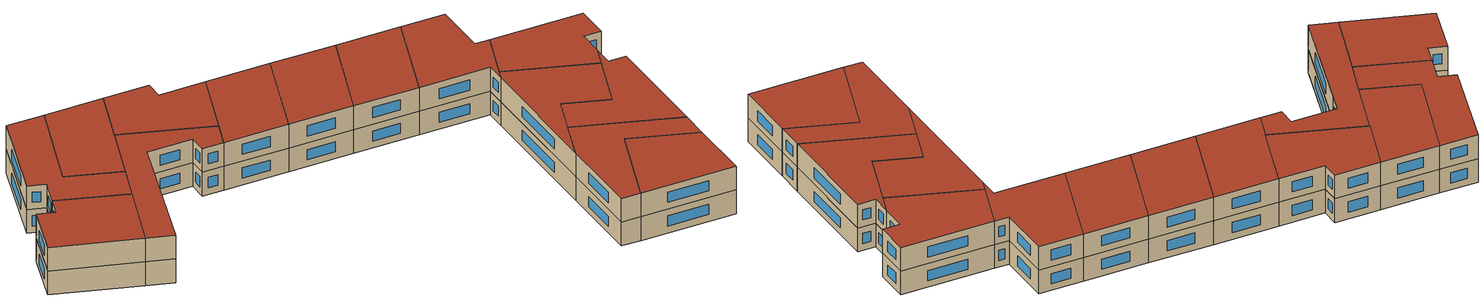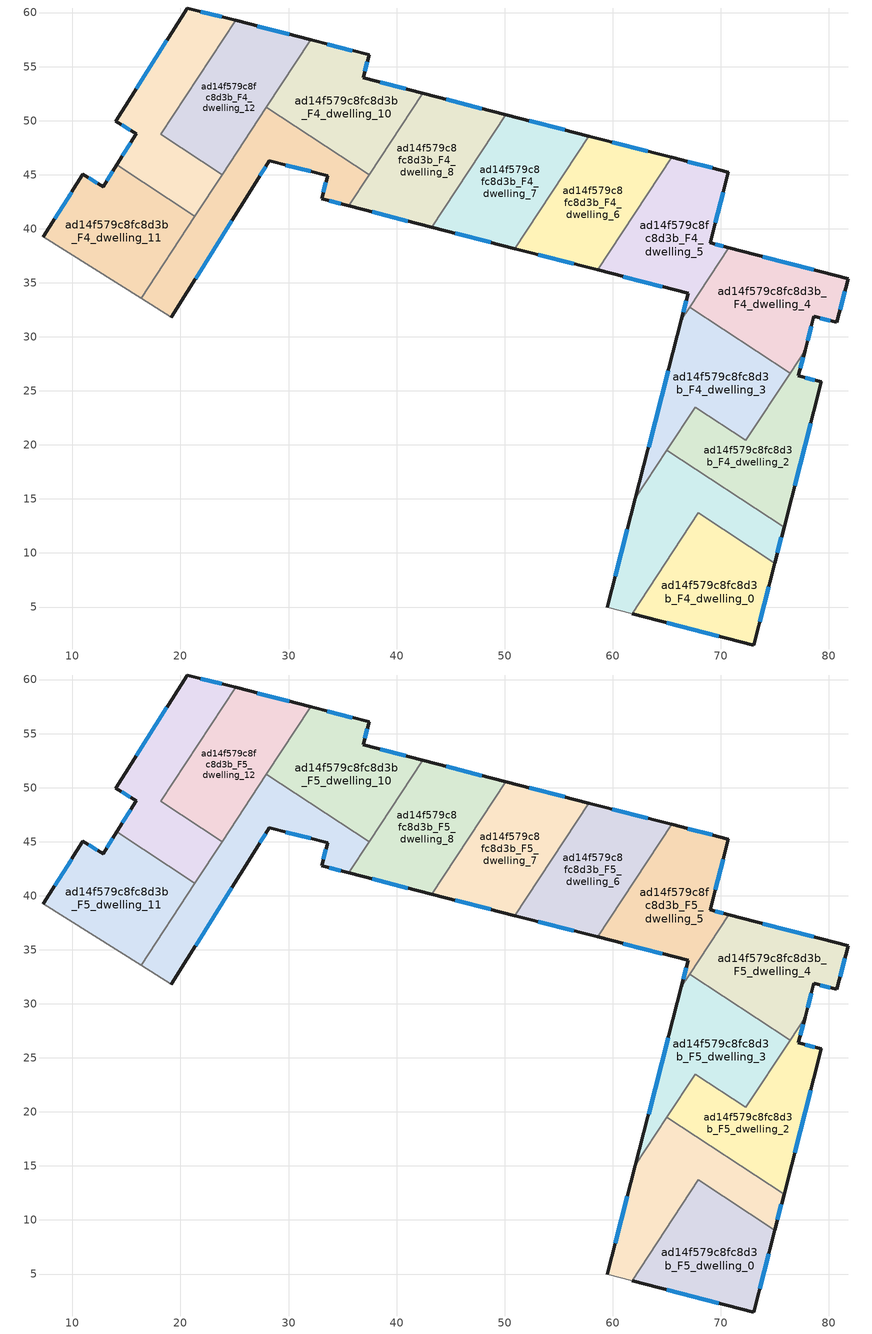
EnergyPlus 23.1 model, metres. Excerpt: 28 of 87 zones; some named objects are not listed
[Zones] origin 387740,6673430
ad14f579c8fc8d3b_F4_dwelling_0
 floor to ad14f579c8fc8d3b_F3_dwelling_0 (EU_floor_Construction): 74.98,9.06 73.03,1.49 61.78,4.39 67.91,13.71 z12
 wall outside (EU_wall_Construction): 61.78,4.39 73.03,1.49 74.98,9.06 z12:15
 wall to ad14f579c8fc8d3b_F4_dwelling_1 (EU_wall_Construction): 74.98,9.06 67.91,13.71 61.78,4.39 z12:15
 window (EU_Window_Construction): 73.59,3.65 74.42,6.89 / 65,3.56 69.82,2.32 z12.86:14.14
ad14f579c8fc8d3b_F4_dwelling_1
 floor to ad14f579c8fc8d3b_F3_dwelling_1 (EU_floor_Construction): 75.84,12.4 74.98,9.06 67.91,13.71 61.78,4.39 59.5,4.98 62.1,15.08 65.02,19.51 z12
 wall outside (EU_wall_Construction): 62.1,15.08 59.5,4.98 / 74.98,9.06 75.84,12.4 z12:15
 wall adiabatic (EU_wall_Construction): 59.5,4.98 61.78,4.39 z12:15
 wall to ad14f579c8fc8d3b_F4_dwelling_2 (EU_wall_Construction): 75.84,12.4 65.02,19.51 z12:15
 wall to ad14f579c8fc8d3b_F4_dwelling_3 (EU_wall_Construction): 65.02,19.51 62.1,15.08 z12:15
 window (EU_Window_Construction): 61.36,12.19 60.24,7.86 / 75.23,10.01 75.6,11.44 z12.86:14.14
ad14f579c8fc8d3b_F4_dwelling_10
 floor to ad14f579c8fc8d3b_F3_dwelling_10 (EU_floor_Construction): 42.41,52.54 37.46,45.01 27.96,51.25 32.05,57.47 37.46,56.08 36.92,53.95 z12
 wall outside (EU_wall_Construction): 42.41,52.54 36.92,53.95 37.46,56.08 32.05,57.47 z12:15
 wall to ad14f579c8fc8d3b_F4_dwelling_9 (EU_wall_Construction): 27.96,51.25 37.46,45.01 z12:15
 wall to ad14f579c8fc8d3b_F4_dwelling_12 (EU_wall_Construction): 32.05,57.47 27.96,51.25 z12:15
 wall to ad14f579c8fc8d3b_F4_dwelling_8 (EU_wall_Construction): 37.46,45.01 42.41,52.54 z12:15
 window (EU_Window_Construction): 35.92,56.48 33.6,57.08 / 37.07,54.56 37.31,55.47 / 40.84,52.94 38.49,53.55 z12.86:14.14
ad14f579c8fc8d3b_F4_dwelling_11
 floor to ad14f579c8fc8d3b_F3_dwelling_11 (EU_floor_Construction): 21.34,41.16 16.36,33.58 7.32,39.25 10.96,45.05 12.84,43.88 14.11,45.91 z12
 wall outside (EU_wall_Construction): 14.11,45.91 12.84,43.88 10.96,45.05 7.32,39.25 z12:15
 wall to ad14f579c8fc8d3b_F4_dwelling_13 (EU_wall_Construction): 21.34,41.16 14.11,45.91 z12:15
 wall adiabatic (EU_wall_Construction): 7.32,39.25 16.36,33.58 z12:15
 wall to ad14f579c8fc8d3b_F4_dwelling_9 (EU_wall_Construction): 16.36,33.58 21.34,41.16 z12:15
 window (EU_Window_Construction): 9.92,43.39 8.36,40.91 / 12.3,44.21 11.5,44.71 / 13.75,45.33 13.2,44.46 z12.86:14.14
ad14f579c8fc8d3b_F4_dwelling_12
 floor to ad14f579c8fc8d3b_F3_dwelling_12 (EU_floor_Construction): 32.05,57.47 23.87,45.01 18.19,48.75 25.1,59.27 z12
 wall outside (EU_wall_Construction): 32.05,57.47 25.1,59.27 z12:15
 wall to ad14f579c8fc8d3b_F4_dwelling_13 (EU_wall_Construction): 25.1,59.27 18.19,48.75 23.87,45.01 z12:15
 wall to ad14f579c8fc8d3b_F4_dwelling_9 (EU_wall_Construction): 23.87,45.01 27.96,51.25 z12:15
 window (EU_Window_Construction): 30.07,57.99 27.09,58.76 z12.86:14.14
ad14f579c8fc8d3b_F4_dwelling_13
 floor to ad14f579c8fc8d3b_F3_dwelling_13 (EU_floor_Construction): 25.1,59.27 18.19,48.75 23.87,45.01 21.34,41.16 14.11,45.91 15.9,48.78 14.04,49.95 20.61,60.42 z12
 wall outside (EU_wall_Construction): 25.1,59.27 20.61,60.42 14.04,49.95 15.9,48.78 14.11,45.91 z12:15
 wall to ad14f579c8fc8d3b_F4_dwelling_9 (EU_wall_Construction): 21.34,41.16 23.87,45.01 z12:15
 window (EU_Window_Construction): 23.82,59.6 21.89,60.09 / 15.39,47.96 14.62,46.73 / 14.57,49.62 15.37,49.11 / 18.73,57.43 15.92,52.94 z12.86:14.14
ad14f579c8fc8d3b_F4_dwelling_2
 floor to ad14f579c8fc8d3b_F3_dwelling_2 (EU_floor_Construction): 77.8,28.77 77.18,26.39 79.31,25.84 75.84,12.4 65.02,19.51 67.63,23.5 72.32,20.42 z12
 wall outside (EU_wall_Construction): 75.84,12.4 79.31,25.84 77.18,26.39 77.8,28.77 z12:15
 wall to ad14f579c8fc8d3b_F4_dwelling_3 (EU_wall_Construction): 76.41,26.65 72.32,20.42 67.63,23.5 65.02,19.51 z12:15
 wall to ad14f579c8fc8d3b_F4_dwelling_4 (EU_wall_Construction): 77.8,28.77 76.41,26.65 z12:15
 window (EU_Window_Construction): 77.36,27.07 77.62,28.09 / 78.7,26 77.79,26.23 / 76.83,16.24 78.32,22 z12.86:14.14
ad14f579c8fc8d3b_F4_dwelling_3
 floor to ad14f579c8fc8d3b_F3_dwelling_3 (EU_floor_Construction): 76.41,26.65 72.32,20.42 67.63,23.5 62.1,15.08 66.36,31.59 67.12,32.75 z12
 wall outside (EU_wall_Construction): 66.36,31.59 62.1,15.08 z12:15
 wall to ad14f579c8fc8d3b_F4_dwelling_4 (EU_wall_Construction): 76.41,26.65 67.12,32.75 z12:15
 wall to ad14f579c8fc8d3b_F4_dwelling_5 (EU_wall_Construction): 67.12,32.75 66.36,31.59 z12:15
 window (EU_Window_Construction): 65.14,26.87 63.32,19.8 z12.86:14.14
ad14f579c8fc8d3b_F4_dwelling_4
 floor to ad14f579c8fc8d3b_F3_dwelling_4 (EU_floor_Construction): 81.77,35.39 80.73,31.35 78.61,31.88 77.8,28.77 76.41,26.65 67.12,32.75 70.73,38.24 z12
 wall outside (EU_wall_Construction): 77.8,28.77 78.61,31.88 80.73,31.35 81.77,35.39 70.73,38.24 z12:15
 wall to ad14f579c8fc8d3b_F4_dwelling_5 (EU_wall_Construction): 70.73,38.24 67.12,32.75 z12:15
 window (EU_Window_Construction): 79.22,31.73 80.12,31.5 / 78.03,29.66 78.38,30.99 / 78.62,36.21 73.88,37.43 / 81.03,32.5 81.47,34.24 z12.86:14.14
ad14f579c8fc8d3b_F4_dwelling_5
 floor to ad14f579c8fc8d3b_F3_dwelling_5 (EU_floor_Construction): 70.69,45.25 69,38.69 70.73,38.24 66.36,31.59 66.99,34.03 58.6,36.19 65.44,46.6 z12
 wall outside (EU_wall_Construction): 58.6,36.19 66.99,34.03 66.36,31.59 / 70.73,38.24 69,38.69 70.69,45.25 65.44,46.6 z12:15
 wall to ad14f579c8fc8d3b_F4_dwelling_6 (EU_wall_Construction): 65.44,46.6 58.6,36.19 z12:15
 window (EU_Window_Construction): 66.81,33.33 66.54,32.29 / 60.99,35.57 64.59,34.64 / 69.19,45.63 66.94,46.21 / 69.49,40.56 70.21,43.37 / 70.24,38.37 69.5,38.56 z12.86:14.14
ad14f579c8fc8d3b_F4_dwelling_6
 floor to ad14f579c8fc8d3b_F3_dwelling_6 (EU_floor_Construction): 65.44,46.6 58.6,36.19 50.92,38.17 57.76,48.58 z12
 wall outside (EU_wall_Construction): 65.44,46.6 57.76,48.58 / 50.92,38.17 58.6,36.19 z12:15
 wall to ad14f579c8fc8d3b_F4_dwelling_7 (EU_wall_Construction): 57.76,48.58 50.92,38.17 z12:15
 window (EU_Window_Construction): 63.24,47.17 59.95,48.01 / 53.11,37.6 56.4,36.75 z12.86:14.14
ad14f579c8fc8d3b_F4_dwelling_7
 floor to ad14f579c8fc8d3b_F3_dwelling_7 (EU_floor_Construction): 57.76,48.58 50.92,38.17 43.25,40.14 50.09,50.56 z12
 wall outside (EU_wall_Construction): 57.76,48.58 50.09,50.56 / 43.25,40.14 50.92,38.17 z12:15
 wall to ad14f579c8fc8d3b_F4_dwelling_8 (EU_wall_Construction): 50.09,50.56 43.25,40.14 z12:15
 window (EU_Window_Construction): 55.57,49.14 52.28,49.99 / 45.44,39.58 48.73,38.73 z12.86:14.14
ad14f579c8fc8d3b_F4_dwelling_8
 floor to ad14f579c8fc8d3b_F3_dwelling_8 (EU_floor_Construction): 50.09,50.56 43.25,40.14 35.57,42.12 42.41,52.54 z12
 wall outside (EU_wall_Construction): 50.09,50.56 42.41,52.54 / 35.57,42.12 43.25,40.14 z12:15
 wall to ad14f579c8fc8d3b_F4_dwelling_9 (EU_wall_Construction): 37.46,45.01 35.57,42.12 z12:15
 window (EU_Window_Construction): 47.89,51.12 44.6,51.97 / 37.76,41.56 41.05,40.71 z12.86:14.14
ad14f579c8fc8d3b_F4_dwelling_9
 floor to ad14f579c8fc8d3b_F3_dwelling_9 (EU_floor_Construction): 37.46,45.01 35.57,42.12 33.07,42.77 33.61,44.9 28.22,46.29 27.01,44.33 19.16,31.82 16.36,33.58 27.96,51.25 z12
 wall outside (EU_wall_Construction): 19.16,31.82 27.01,44.33 28.22,46.29 33.61,44.9 33.07,42.77 35.57,42.12 z12:15
 wall adiabatic (EU_wall_Construction): 16.36,33.58 19.16,31.82 z12:15
 window (EU_Window_Construction): 33.46,44.29 33.23,43.38 / 29.76,45.89 32.07,45.3 / 27.36,44.89 27.88,45.73 / 21.41,35.4 24.77,40.76 / 33.79,42.58 34.86,42.31 z12.86:14.14
ad14f579c8fc8d3b_F5_dwelling_0
 floor to ad14f579c8fc8d3b_F4_dwelling_0 (EU_floor_Construction): 74.98,9.06 73.03,1.49 61.78,4.39 67.91,13.71 z15
 wall outside (EU_wall_Construction): 61.78,4.39 73.03,1.49 74.98,9.06 z15:18
 wall to ad14f579c8fc8d3b_F5_dwelling_1 (EU_wall_Construction): 74.98,9.06 67.91,13.71 61.78,4.39 z15:18
 window (EU_Window_Construction): 73.59,3.65 74.42,6.89 / 65,3.56 69.82,2.32 z15.86:17.14
 roof outside (EU_roof_Construction): 73.03,1.49 74.98,9.06 67.91,13.71 61.78,4.39 z18
ad14f579c8fc8d3b_F5_dwelling_1
 floor to ad14f579c8fc8d3b_F4_dwelling_1 (EU_floor_Construction): 75.84,12.4 74.98,9.06 67.91,13.71 61.78,4.39 59.5,4.98 62.1,15.08 65.02,19.51 z15
 wall outside (EU_wall_Construction): 62.1,15.08 59.5,4.98 / 74.98,9.06 75.84,12.4 z15:18
 wall adiabatic (EU_wall_Construction): 59.5,4.98 61.78,4.39 z15:18
 wall to ad14f579c8fc8d3b_F5_dwelling_2 (EU_wall_Construction): 75.84,12.4 65.02,19.51 z15:18
 wall to ad14f579c8fc8d3b_F5_dwelling_3 (EU_wall_Construction): 65.02,19.51 62.1,15.08 z15:18
 window (EU_Window_Construction): 61.36,12.19 60.24,7.86 / 75.23,10.01 75.6,11.44 z15.86:17.14
 roof outside (EU_roof_Construction): 74.98,9.06 75.84,12.4 65.02,19.51 62.1,15.08 59.5,4.98 61.78,4.39 67.91,13.71 z18
ad14f579c8fc8d3b_F5_dwelling_10
 floor to ad14f579c8fc8d3b_F4_dwelling_10 (EU_floor_Construction): 42.41,52.54 37.46,45.01 27.96,51.25 32.05,57.47 37.46,56.08 36.92,53.95 z15
 wall outside (EU_wall_Construction): 42.41,52.54 36.92,53.95 37.46,56.08 32.05,57.47 z15:18
 wall to ad14f579c8fc8d3b_F5_dwelling_9 (EU_wall_Construction): 27.96,51.25 37.46,45.01 z15:18
 wall to ad14f579c8fc8d3b_F5_dwelling_12 (EU_wall_Construction): 32.05,57.47 27.96,51.25 z15:18
 wall to ad14f579c8fc8d3b_F5_dwelling_8 (EU_wall_Construction): 37.46,45.01 42.41,52.54 z15:18
 window (EU_Window_Construction): 35.92,56.48 33.6,57.08 / 37.07,54.56 37.31,55.47 / 40.84,52.94 38.49,53.55 z15.86:17.14
 roof outside (EU_roof_Construction): 37.46,45.01 42.41,52.54 36.92,53.95 37.46,56.08 32.05,57.47 27.96,51.25 z18
ad14f579c8fc8d3b_F5_dwelling_11
 floor to ad14f579c8fc8d3b_F4_dwelling_11 (EU_floor_Construction): 21.34,41.16 16.36,33.58 7.32,39.25 10.96,45.05 12.84,43.88 14.11,45.91 z15
 wall outside (EU_wall_Construction): 14.11,45.91 12.84,43.88 10.96,45.05 7.32,39.25 z15:18
 wall to ad14f579c8fc8d3b_F5_dwelling_13 (EU_wall_Construction): 21.34,41.16 14.11,45.91 z15:18
 wall adiabatic (EU_wall_Construction): 7.32,39.25 16.36,33.58 z15:18
 wall to ad14f579c8fc8d3b_F5_dwelling_9 (EU_wall_Construction): 16.36,33.58 21.34,41.16 z15:18
 window (EU_Window_Construction): 9.92,43.39 8.36,40.91 / 12.3,44.21 11.5,44.71 / 13.75,45.33 13.2,44.46 z15.86:17.14
 roof outside (EU_roof_Construction): 16.36,33.58 21.34,41.16 14.11,45.91 12.84,43.88 10.96,45.05 7.32,39.25 z18
ad14f579c8fc8d3b_F5_dwelling_12
 floor to ad14f579c8fc8d3b_F4_dwelling_12 (EU_floor_Construction): 32.05,57.47 23.87,45.01 18.19,48.75 25.1,59.27 z15
 wall outside (EU_wall_Construction): 32.05,57.47 25.1,59.27 z15:18
 wall to ad14f579c8fc8d3b_F5_dwelling_13 (EU_wall_Construction): 25.1,59.27 18.19,48.75 23.87,45.01 z15:18
 wall to ad14f579c8fc8d3b_F5_dwelling_9 (EU_wall_Construction): 23.87,45.01 27.96,51.25 z15:18
 window (EU_Window_Construction): 30.07,57.99 27.09,58.76 z15.86:17.14
 roof outside (EU_roof_Construction): 23.87,45.01 32.05,57.47 25.1,59.27 18.19,48.75 z18
ad14f579c8fc8d3b_F5_dwelling_13
 floor to ad14f579c8fc8d3b_F4_dwelling_13 (EU_floor_Construction): 25.1,59.27 18.19,48.75 23.87,45.01 21.34,41.16 14.11,45.91 15.9,48.78 14.04,49.95 20.61,60.42 z15
 wall outside (EU_wall_Construction): 25.1,59.27 20.61,60.42 14.04,49.95 15.9,48.78 14.11,45.91 z15:18
 wall to ad14f579c8fc8d3b_F5_dwelling_9 (EU_wall_Construction): 21.34,41.16 23.87,45.01 z15:18
 window (EU_Window_Construction): 23.82,59.6 21.89,60.09 / 15.39,47.96 14.62,46.73 / 14.57,49.62 15.37,49.11 / 18.73,57.43 15.92,52.94 z15.86:17.14
 roof outside (EU_roof_Construction): 21.34,41.16 23.87,45.01 18.19,48.75 25.1,59.27 20.61,60.42 14.04,49.95 15.9,48.78 14.11,45.91 z18
ad14f579c8fc8d3b_F5_dwelling_2
 floor to ad14f579c8fc8d3b_F4_dwelling_2 (EU_floor_Construction): 77.8,28.77 77.18,26.39 79.31,25.84 75.84,12.4 65.02,19.51 67.63,23.5 72.32,20.42 z15
 wall outside (EU_wall_Construction): 75.84,12.4 79.31,25.84 77.18,26.39 77.8,28.77 z15:18
 wall to ad14f579c8fc8d3b_F5_dwelling_3 (EU_wall_Construction): 76.41,26.65 72.32,20.42 67.63,23.5 65.02,19.51 z15:18
 wall to ad14f579c8fc8d3b_F5_dwelling_4 (EU_wall_Construction): 77.8,28.77 76.41,26.65 z15:18
 window (EU_Window_Construction): 77.36,27.07 77.62,28.09 / 78.7,26 77.79,26.23 / 76.83,16.24 78.32,22 z15.86:17.14
 roof outside (EU_roof_Construction): 75.84,12.4 79.31,25.84 77.18,26.39 77.8,28.77 72.32,20.42 67.63,23.5 65.02,19.51 z18
ad14f579c8fc8d3b_F5_dwelling_3
 floor to ad14f579c8fc8d3b_F4_dwelling_3 (EU_floor_Construction): 76.41,26.65 72.32,20.42 67.63,23.5 62.1,15.08 66.36,31.59 67.12,32.75 z15
 wall outside (EU_wall_Construction): 66.36,31.59 62.1,15.08 z15:18
 wall to ad14f579c8fc8d3b_F5_dwelling_4 (EU_wall_Construction): 76.41,26.65 67.12,32.75 z15:18
 wall to ad14f579c8fc8d3b_F5_dwelling_5 (EU_wall_Construction): 67.12,32.75 66.36,31.59 z15:18
 window (EU_Window_Construction): 65.14,26.87 63.32,19.8 z15.86:17.14
 roof outside (EU_roof_Construction): 72.32,20.42 76.41,26.65 67.12,32.75 66.36,31.59 62.1,15.08 67.63,23.5 z18
ad14f579c8fc8d3b_F5_dwelling_4
 floor to ad14f579c8fc8d3b_F4_dwelling_4 (EU_floor_Construction): 81.77,35.39 80.73,31.35 78.61,31.88 77.8,28.77 76.41,26.65 67.12,32.75 70.73,38.24 z15
 wall outside (EU_wall_Construction): 77.8,28.77 78.61,31.88 80.73,31.35 81.77,35.39 70.73,38.24 z15:18
 wall to ad14f579c8fc8d3b_F5_dwelling_5 (EU_wall_Construction): 70.73,38.24 67.12,32.75 z15:18
 window (EU_Window_Construction): 79.22,31.73 80.12,31.5 / 78.03,29.66 78.38,30.99 / 78.62,36.21 73.88,37.43 / 81.03,32.5 81.47,34.24 z15.86:17.14
 roof outside (EU_roof_Construction): 77.8,28.77 78.61,31.88 80.73,31.35 81.77,35.39 70.73,38.24 67.12,32.75 76.41,26.65 z18
ad14f579c8fc8d3b_F5_dwelling_5
 floor to ad14f579c8fc8d3b_F4_dwelling_5 (EU_floor_Construction): 70.69,45.25 69,38.69 70.73,38.24 66.36,31.59 66.99,34.03 58.6,36.19 65.44,46.6 z15
 wall outside (EU_wall_Construction): 58.6,36.19 66.99,34.03 66.36,31.59 / 70.73,38.24 69,38.69 70.69,45.25 65.44,46.6 z15:18
 wall to ad14f579c8fc8d3b_F5_dwelling_6 (EU_wall_Construction): 65.44,46.6 58.6,36.19 z15:18
 window (EU_Window_Construction): 66.81,33.33 66.54,32.29 / 60.99,35.57 64.59,34.64 / 69.19,45.63 66.94,46.21 / 69.49,40.56 70.21,43.37 / 70.24,38.37 69.5,38.56 z15.86:17.14
 roof outside (EU_roof_Construction): 66.36,31.59 70.73,38.24 69,38.69 70.69,45.25 65.44,46.6 58.6,36.19 66.99,34.03 z18
ad14f579c8fc8d3b_F5_dwelling_6
 floor to ad14f579c8fc8d3b_F4_dwelling_6 (EU_floor_Construction): 65.44,46.6 58.6,36.19 50.92,38.17 57.76,48.58 z15
 wall outside (EU_wall_Construction): 65.44,46.6 57.76,48.58 / 50.92,38.17 58.6,36.19 z15:18
 wall to ad14f579c8fc8d3b_F5_dwelling_7 (EU_wall_Construction): 57.76,48.58 50.92,38.17 z15:18
 window (EU_Window_Construction): 63.24,47.17 59.95,48.01 / 53.11,37.6 56.4,36.75 z15.86:17.14
 roof outside (EU_roof_Construction): 58.6,36.19 65.44,46.6 57.76,48.58 50.92,38.17 z18
ad14f579c8fc8d3b_F5_dwelling_7
 floor to ad14f579c8fc8d3b_F4_dwelling_7 (EU_floor_Construction): 57.76,48.58 50.92,38.17 43.25,40.14 50.09,50.56 z15
 wall outside (EU_wall_Construction): 57.76,48.58 50.09,50.56 / 43.25,40.14 50.92,38.17 z15:18
 wall to ad14f579c8fc8d3b_F5_dwelling_8 (EU_wall_Construction): 50.09,50.56 43.25,40.14 z15:18
 window (EU_Window_Construction): 55.57,49.14 52.28,49.99 / 45.44,39.58 48.73,38.73 z15.86:17.14
 roof outside (EU_roof_Construction): 50.92,38.17 57.76,48.58 50.09,50.56 43.25,40.14 z18
ad14f579c8fc8d3b_F5_dwelling_8
 floor to ad14f579c8fc8d3b_F4_dwelling_8 (EU_floor_Construction): 50.09,50.56 43.25,40.14 35.57,42.12 42.41,52.54 z15
 wall outside (EU_wall_Construction): 50.09,50.56 42.41,52.54 / 35.57,42.12 43.25,40.14 z15:18
 wall to ad14f579c8fc8d3b_F5_dwelling_9 (EU_wall_Construction): 37.46,45.01 35.57,42.12 z15:18
 window (EU_Window_Construction): 47.89,51.12 44.6,51.97 / 37.76,41.56 41.05,40.71 z15.86:17.14
 roof outside (EU_roof_Construction): 43.25,40.14 50.09,50.56 42.41,52.54 35.57,42.12 z18
ad14f579c8fc8d3b_F5_dwelling_9
 floor to ad14f579c8fc8d3b_F4_dwelling_9 (EU_floor_Construction): 37.46,45.01 35.57,42.12 33.07,42.77 33.61,44.9 28.22,46.29 27.01,44.33 19.16,31.82 16.36,33.58 27.96,51.25 z15
 wall outside (EU_wall_Construction): 19.16,31.82 27.01,44.33 28.22,46.29 33.61,44.9 33.07,42.77 35.57,42.12 z15:18
 wall adiabatic (EU_wall_Construction): 16.36,33.58 19.16,31.82 z15:18
 window (EU_Window_Construction): 33.46,44.29 33.23,43.38 / 29.76,45.89 32.07,45.3 / 27.36,44.89 27.88,45.73 / 21.41,35.4 24.77,40.76 / 33.79,42.58 34.86,42.31 z15.86:17.14
 roof outside (EU_roof_Construction): 35.57,42.12 37.46,45.01 27.96,51.25 16.36,33.58 19.16,31.82 27.01,44.33 28.22,46.29 33.61,44.9 33.07,42.77 z18
[Building]
EU S2 Campaign: North Axis=0; Terrain=City; Solar Distribution=FullExterior
[Site:Location]
Helsinki-Vantaa.AP: Latitude=60.317; Longitude=24.963; Time Zone=2; Elevation=54.6
[SizingPeriod:WeatherFileDays]
AnnualSizingPeriod: Begin Month=1; Begin Day of Month=1; End Month=12; End Day of Month=31; Day of Week for Start Day=Monday; Use Weather File Daylight Saving Period=No; Use Weather File Rain and Snow Indicators=No
[MATERIAL]
EU_InternalMass_Material: Roughness=MediumRough; Thickness=0.1; Conductivity=1; Density=1800; Specific Heat=900; Thermal Absorptance=0.9; Solar Absorptance=0.7; Visible Absorptance=0.7
[MATERIAL:NOMASS] Roughness=MediumRough; Thermal Absorptance=0.9; Solar Absorptance=0.7; Visible Absorptance=0.7
Name | Thermal Resistance
EU_wall_NoMass | 5.91765
EU_roof_NoMass | 11.1778
EU_floor_NoMass | 6.2875
[WINDOWMATERIAL:SIMPLEGLAZINGSYSTEM]
EU_Window_SimpleGlazing: UFactor=0.994035; Solar Heat Gain Coefficient=0.7; Visible Transmittance=0.7
[CONSTRUCTION]
EU_wall_Construction: EU_wall_NoMass
EU_roof_Construction: EU_roof_NoMass
EU_floor_Construction: EU_floor_NoMass
EU_Window_Construction: EU_Window_SimpleGlazing
EU_InternalMass_Construction: EU_InternalMass_Material
[ZONE] Type=1; Multiplier=1; Ceiling Height=autocalculate; Floor Area=autocalculate; Part of Total Floor Area=Yes
Name | Volume
ad14f579c8fc8d3b_F4_dwelling_0; ad14f579c8fc8d3b_F5_dwelling_0 | 277.728
ad14f579c8fc8d3b_F4_dwelling_1; ad14f579c8fc8d3b_F5_dwelling_1 | 280.343
ad14f579c8fc8d3b_F4_dwelling_10; ad14f579c8fc8d3b_F5_dwelling_10 | 280.346
ad14f579c8fc8d3b_F4_dwelling_11; ad14f579c8fc8d3b_F5_dwelling_11 | 280.337
ad14f579c8fc8d3b_F4_dwelling_12; ad14f579c8fc8d3b_F5_dwelling_12 | 280.37
ad14f579c8fc8d3b_F4_dwelling_13; ad14f579c8fc8d3b_F5_dwelling_13 | 280.374
ad14f579c8fc8d3b_F4_dwelling_2; ad14f579c8fc8d3b_F5_dwelling_2; ad14f579c8fc8d3b_F4_dwelling_5; ad14f579c8fc8d3b_F5_dwelling_5 | 280.378
ad14f579c8fc8d3b_F4_dwelling_3; ad14f579c8fc8d3b_F5_dwelling_3 | 281.667
ad14f579c8fc8d3b_F4_dwelling_4; ad14f579c8fc8d3b_F5_dwelling_4 | 281.665
ad14f579c8fc8d3b_F4_dwelling_6; ad14f579c8fc8d3b_F5_dwelling_6 | 280.323
ad14f579c8fc8d3b_F4_dwelling_7; ad14f579c8fc8d3b_F5_dwelling_7 | 280.358
ad14f579c8fc8d3b_F4_dwelling_8; ad14f579c8fc8d3b_F5_dwelling_8 | 280.381
ad14f579c8fc8d3b_F4_dwelling_9; ad14f579c8fc8d3b_F5_dwelling_9 | 280.356
[INTERNALMASS] Construction=EU_InternalMass_Construction
Name | Zone or ZoneList | Surface Area
ad14f579c8fc8d3b_F4_dwelling_0_EU_InternalMass | ad14f579c8fc8d3b_F4_dwelling_0 | 92.5777
ad14f579c8fc8d3b_F4_dwelling_1_EU_InternalMass | ad14f579c8fc8d3b_F4_dwelling_1 | 93.4469
ad14f579c8fc8d3b_F4_dwelling_2_EU_InternalMass | ad14f579c8fc8d3b_F4_dwelling_2 | 93.4599
ad14f579c8fc8d3b_F4_dwelling_3_EU_InternalMass | ad14f579c8fc8d3b_F4_dwelling_3 | 93.889
ad14f579c8fc8d3b_F4_dwelling_4_EU_InternalMass | ad14f579c8fc8d3b_F4_dwelling_4 | 93.8903
ad14f579c8fc8d3b_F4_dwelling_5_EU_InternalMass | ad14f579c8fc8d3b_F4_dwelling_5 | 93.4589
ad14f579c8fc8d3b_F4_dwelling_6_EU_InternalMass | ad14f579c8fc8d3b_F4_dwelling_6 | 93.4416
ad14f579c8fc8d3b_F4_dwelling_7_EU_InternalMass | ad14f579c8fc8d3b_F4_dwelling_7 | 93.4527
ad14f579c8fc8d3b_F4_dwelling_8_EU_InternalMass | ad14f579c8fc8d3b_F4_dwelling_8 | 93.46
ad14f579c8fc8d3b_F4_dwelling_9_EU_InternalMass | ad14f579c8fc8d3b_F4_dwelling_9 | 93.4526
ad14f579c8fc8d3b_F4_dwelling_10_EU_InternalMass | ad14f579c8fc8d3b_F4_dwelling_10 | 93.4496
ad14f579c8fc8d3b_F4_dwelling_11_EU_InternalMass | ad14f579c8fc8d3b_F4_dwelling_11 | 93.4452
ad14f579c8fc8d3b_F4_dwelling_12_EU_InternalMass | ad14f579c8fc8d3b_F4_dwelling_12 | 93.4539
ad14f579c8fc8d3b_F4_dwelling_13_EU_InternalMass | ad14f579c8fc8d3b_F4_dwelling_13 | 93.4578
ad14f579c8fc8d3b_F5_dwelling_0_EU_InternalMass | ad14f579c8fc8d3b_F5_dwelling_0 | 92.5777
ad14f579c8fc8d3b_F5_dwelling_1_EU_InternalMass | ad14f579c8fc8d3b_F5_dwelling_1 | 93.4469
ad14f579c8fc8d3b_F5_dwelling_2_EU_InternalMass | ad14f579c8fc8d3b_F5_dwelling_2 | 93.4599
ad14f579c8fc8d3b_F5_dwelling_3_EU_InternalMass | ad14f579c8fc8d3b_F5_dwelling_3 | 93.889
ad14f579c8fc8d3b_F5_dwelling_4_EU_InternalMass | ad14f579c8fc8d3b_F5_dwelling_4 | 93.8903
ad14f579c8fc8d3b_F5_dwelling_5_EU_InternalMass | ad14f579c8fc8d3b_F5_dwelling_5 | 93.4589
ad14f579c8fc8d3b_F5_dwelling_6_EU_InternalMass | ad14f579c8fc8d3b_F5_dwelling_6 | 93.4416
ad14f579c8fc8d3b_F5_dwelling_7_EU_InternalMass | ad14f579c8fc8d3b_F5_dwelling_7 | 93.4527
ad14f579c8fc8d3b_F5_dwelling_8_EU_InternalMass | ad14f579c8fc8d3b_F5_dwelling_8 | 93.46
ad14f579c8fc8d3b_F5_dwelling_9_EU_InternalMass | ad14f579c8fc8d3b_F5_dwelling_9 | 93.4526
ad14f579c8fc8d3b_F5_dwelling_10_EU_InternalMass | ad14f579c8fc8d3b_F5_dwelling_10 | 93.4496
ad14f579c8fc8d3b_F5_dwelling_11_EU_InternalMass | ad14f579c8fc8d3b_F5_dwelling_11 | 93.4452
ad14f579c8fc8d3b_F5_dwelling_12_EU_InternalMass | ad14f579c8fc8d3b_F5_dwelling_12 | 93.4539
ad14f579c8fc8d3b_F5_dwelling_13_EU_InternalMass | ad14f579c8fc8d3b_F5_dwelling_13 | 93.4578
[OTHEREQUIPMENT] Fuel Type=Electricity; Design Level Calculation Method=Watts/Area; Power per Zone Floor Area=1; Fraction Latent=0; Fraction Radiant=0; Fraction Lost=0; Carbon Dioxide Generation Rate=0; EndUse Subcategory=EU_Step8_InternalGains
Name | Zone or ZoneList or Space or SpaceList | Schedule
EU_Step8_InternalGain_ad14f579c8fc8d3b_F4_dwelling_0_f000 | ad14f579c8fc8d3b_F4_dwelling_0 | EU_Step8_GainSchedule_ad14f579c8fc8d3b_F4_dwelling_0_f000
EU_Step8_InternalGain_ad14f579c8fc8d3b_F4_dwelling_1_f000 | ad14f579c8fc8d3b_F4_dwelling_1 | EU_Step8_GainSchedule_ad14f579c8fc8d3b_F4_dwelling_1_f000
EU_Step8_InternalGain_ad14f579c8fc8d3b_F4_dwelling_2_f000 | ad14f579c8fc8d3b_F4_dwelling_2 | EU_Step8_GainSchedule_ad14f579c8fc8d3b_F4_dwelling_2_f000
EU_Step8_InternalGain_ad14f579c8fc8d3b_F4_dwelling_3_f000 | ad14f579c8fc8d3b_F4_dwelling_3 | EU_Step8_GainSchedule_ad14f579c8fc8d3b_F4_dwelling_3_f000
EU_Step8_InternalGain_ad14f579c8fc8d3b_F4_dwelling_4_f000 | ad14f579c8fc8d3b_F4_dwelling_4 | EU_Step8_GainSchedule_ad14f579c8fc8d3b_F4_dwelling_4_f000
EU_Step8_InternalGain_ad14f579c8fc8d3b_F4_dwelling_5_f000 | ad14f579c8fc8d3b_F4_dwelling_5 | EU_Step8_GainSchedule_ad14f579c8fc8d3b_F4_dwelling_5_f000
EU_Step8_InternalGain_ad14f579c8fc8d3b_F4_dwelling_6_f000 | ad14f579c8fc8d3b_F4_dwelling_6 | EU_Step8_GainSchedule_ad14f579c8fc8d3b_F4_dwelling_6_f000
EU_Step8_InternalGain_ad14f579c8fc8d3b_F4_dwelling_7_f000 | ad14f579c8fc8d3b_F4_dwelling_7 | EU_Step8_GainSchedule_ad14f579c8fc8d3b_F4_dwelling_7_f000
EU_Step8_InternalGain_ad14f579c8fc8d3b_F4_dwelling_8_f000 | ad14f579c8fc8d3b_F4_dwelling_8 | EU_Step8_GainSchedule_ad14f579c8fc8d3b_F4_dwelling_8_f000
EU_Step8_InternalGain_ad14f579c8fc8d3b_F4_dwelling_9_f000 | ad14f579c8fc8d3b_F4_dwelling_9 | EU_Step8_GainSchedule_ad14f579c8fc8d3b_F4_dwelling_9_f000
EU_Step8_InternalGain_ad14f579c8fc8d3b_F4_dwelling_10_f000 | ad14f579c8fc8d3b_F4_dwelling_10 | EU_Step8_GainSchedule_ad14f579c8fc8d3b_F4_dwelling_10_f000
EU_Step8_InternalGain_ad14f579c8fc8d3b_F4_dwelling_11_f000 | ad14f579c8fc8d3b_F4_dwelling_11 | EU_Step8_GainSchedule_ad14f579c8fc8d3b_F4_dwelling_11_f000
EU_Step8_InternalGain_ad14f579c8fc8d3b_F4_dwelling_12_f000 | ad14f579c8fc8d3b_F4_dwelling_12 | EU_Step8_GainSchedule_ad14f579c8fc8d3b_F4_dwelling_12_f000
EU_Step8_InternalGain_ad14f579c8fc8d3b_F4_dwelling_13_f000 | ad14f579c8fc8d3b_F4_dwelling_13 | EU_Step8_GainSchedule_ad14f579c8fc8d3b_F4_dwelling_13_f000
EU_Step8_InternalGain_ad14f579c8fc8d3b_F5_dwelling_0_f000 | ad14f579c8fc8d3b_F5_dwelling_0 | EU_Step8_GainSchedule_ad14f579c8fc8d3b_F5_dwelling_0_f000
EU_Step8_InternalGain_ad14f579c8fc8d3b_F5_dwelling_1_f000 | ad14f579c8fc8d3b_F5_dwelling_1 | EU_Step8_GainSchedule_ad14f579c8fc8d3b_F5_dwelling_1_f000
EU_Step8_InternalGain_ad14f579c8fc8d3b_F5_dwelling_2_f000 | ad14f579c8fc8d3b_F5_dwelling_2 | EU_Step8_GainSchedule_ad14f579c8fc8d3b_F5_dwelling_2_f000
EU_Step8_InternalGain_ad14f579c8fc8d3b_F5_dwelling_3_f000 | ad14f579c8fc8d3b_F5_dwelling_3 | EU_Step8_GainSchedule_ad14f579c8fc8d3b_F5_dwelling_3_f000
EU_Step8_InternalGain_ad14f579c8fc8d3b_F5_dwelling_4_f000 | ad14f579c8fc8d3b_F5_dwelling_4 | EU_Step8_GainSchedule_ad14f579c8fc8d3b_F5_dwelling_4_f000
EU_Step8_InternalGain_ad14f579c8fc8d3b_F5_dwelling_5_f000 | ad14f579c8fc8d3b_F5_dwelling_5 | EU_Step8_GainSchedule_ad14f579c8fc8d3b_F5_dwelling_5_f000
EU_Step8_InternalGain_ad14f579c8fc8d3b_F5_dwelling_6_f000 | ad14f579c8fc8d3b_F5_dwelling_6 | EU_Step8_GainSchedule_ad14f579c8fc8d3b_F5_dwelling_6_f000
EU_Step8_InternalGain_ad14f579c8fc8d3b_F5_dwelling_7_f000 | ad14f579c8fc8d3b_F5_dwelling_7 | EU_Step8_GainSchedule_ad14f579c8fc8d3b_F5_dwelling_7_f000
EU_Step8_InternalGain_ad14f579c8fc8d3b_F5_dwelling_8_f000 | ad14f579c8fc8d3b_F5_dwelling_8 | EU_Step8_GainSchedule_ad14f579c8fc8d3b_F5_dwelling_8_f000
EU_Step8_InternalGain_ad14f579c8fc8d3b_F5_dwelling_9_f000 | ad14f579c8fc8d3b_F5_dwelling_9 | EU_Step8_GainSchedule_ad14f579c8fc8d3b_F5_dwelling_9_f000
EU_Step8_InternalGain_ad14f579c8fc8d3b_F5_dwelling_10_f000 | ad14f579c8fc8d3b_F5_dwelling_10 | EU_Step8_GainSchedule_ad14f579c8fc8d3b_F5_dwelling_10_f000
EU_Step8_InternalGain_ad14f579c8fc8d3b_F5_dwelling_11_f000 | ad14f579c8fc8d3b_F5_dwelling_11 | EU_Step8_GainSchedule_ad14f579c8fc8d3b_F5_dwelling_11_f000
EU_Step8_InternalGain_ad14f579c8fc8d3b_F5_dwelling_12_f000 | ad14f579c8fc8d3b_F5_dwelling_12 | EU_Step8_GainSchedule_ad14f579c8fc8d3b_F5_dwelling_12_f000
EU_Step8_InternalGain_ad14f579c8fc8d3b_F5_dwelling_13_f000 | ad14f579c8fc8d3b_F5_dwelling_13 | EU_Step8_GainSchedule_ad14f579c8fc8d3b_F5_dwelling_13_f000
[ZONEVENTILATION:DESIGNFLOWRATE] Schedule=EU_AlwaysOn; Design Flow Rate Calculation Method=AirChanges/Hour; Air Changes per Hour=0.596421; Ventilation Type=Natural; Fan Pressure Rise=0; Fan Total Efficiency=1; Constant Term Coefficient=1; Temperature Term Coefficient=0; Velocity Term Coefficient=0; Velocity Squared Term Coefficient=0; Minimum Indoor Temperature=-100; Maximum Indoor Temperature=100; Delta Temperature=-100; Minimum Outdoor Temperature=-100; Maximum Outdoor Temperature=100; Maximum Wind Speed=40
Name | Zone or ZoneList or Space or SpaceList
EU_ConstantAir_ad14f579c8fc8d3b_F4_dwelling_0 | ad14f579c8fc8d3b_F4_dwelling_0
EU_ConstantAir_ad14f579c8fc8d3b_F4_dwelling_1 | ad14f579c8fc8d3b_F4_dwelling_1
EU_ConstantAir_ad14f579c8fc8d3b_F4_dwelling_2 | ad14f579c8fc8d3b_F4_dwelling_2
EU_ConstantAir_ad14f579c8fc8d3b_F4_dwelling_3 | ad14f579c8fc8d3b_F4_dwelling_3
EU_ConstantAir_ad14f579c8fc8d3b_F4_dwelling_4 | ad14f579c8fc8d3b_F4_dwelling_4
EU_ConstantAir_ad14f579c8fc8d3b_F4_dwelling_5 | ad14f579c8fc8d3b_F4_dwelling_5
EU_ConstantAir_ad14f579c8fc8d3b_F4_dwelling_6 | ad14f579c8fc8d3b_F4_dwelling_6
EU_ConstantAir_ad14f579c8fc8d3b_F4_dwelling_7 | ad14f579c8fc8d3b_F4_dwelling_7
EU_ConstantAir_ad14f579c8fc8d3b_F4_dwelling_8 | ad14f579c8fc8d3b_F4_dwelling_8
EU_ConstantAir_ad14f579c8fc8d3b_F4_dwelling_9 | ad14f579c8fc8d3b_F4_dwelling_9
EU_ConstantAir_ad14f579c8fc8d3b_F4_dwelling_10 | ad14f579c8fc8d3b_F4_dwelling_10
EU_ConstantAir_ad14f579c8fc8d3b_F4_dwelling_11 | ad14f579c8fc8d3b_F4_dwelling_11
EU_ConstantAir_ad14f579c8fc8d3b_F4_dwelling_12 | ad14f579c8fc8d3b_F4_dwelling_12
EU_ConstantAir_ad14f579c8fc8d3b_F4_dwelling_13 | ad14f579c8fc8d3b_F4_dwelling_13
EU_ConstantAir_ad14f579c8fc8d3b_F5_dwelling_0 | ad14f579c8fc8d3b_F5_dwelling_0
EU_ConstantAir_ad14f579c8fc8d3b_F5_dwelling_1 | ad14f579c8fc8d3b_F5_dwelling_1
EU_ConstantAir_ad14f579c8fc8d3b_F5_dwelling_2 | ad14f579c8fc8d3b_F5_dwelling_2
EU_ConstantAir_ad14f579c8fc8d3b_F5_dwelling_3 | ad14f579c8fc8d3b_F5_dwelling_3
EU_ConstantAir_ad14f579c8fc8d3b_F5_dwelling_4 | ad14f579c8fc8d3b_F5_dwelling_4
EU_ConstantAir_ad14f579c8fc8d3b_F5_dwelling_5 | ad14f579c8fc8d3b_F5_dwelling_5
EU_ConstantAir_ad14f579c8fc8d3b_F5_dwelling_6 | ad14f579c8fc8d3b_F5_dwelling_6
EU_ConstantAir_ad14f579c8fc8d3b_F5_dwelling_7 | ad14f579c8fc8d3b_F5_dwelling_7
EU_ConstantAir_ad14f579c8fc8d3b_F5_dwelling_8 | ad14f579c8fc8d3b_F5_dwelling_8
EU_ConstantAir_ad14f579c8fc8d3b_F5_dwelling_9 | ad14f579c8fc8d3b_F5_dwelling_9
EU_ConstantAir_ad14f579c8fc8d3b_F5_dwelling_10 | ad14f579c8fc8d3b_F5_dwelling_10
EU_ConstantAir_ad14f579c8fc8d3b_F5_dwelling_11 | ad14f579c8fc8d3b_F5_dwelling_11
EU_ConstantAir_ad14f579c8fc8d3b_F5_dwelling_12 | ad14f579c8fc8d3b_F5_dwelling_12
EU_ConstantAir_ad14f579c8fc8d3b_F5_dwelling_13 | ad14f579c8fc8d3b_F5_dwelling_13
[HVACTEMPLATE:THERMOSTAT] Constant Heating Setpoint=20; Constant Cooling Setpoint=50
EU_HeatOnly_ad14f579c8fc8d3b_F0_dwelling_0; EU_HeatOnly_ad14f579c8fc8d3b_F0_dwelling_1; EU_HeatOnly_ad14f579c8fc8d3b_F0_dwelling_2; EU_HeatOnly_ad14f579c8fc8d3b_F0_dwelling_3; EU_HeatOnly_ad14f579c8fc8d3b_F0_dwelling_4; EU_HeatOnly_ad14f579c8fc8d3b_F0_dwelling_5; EU_HeatOnly_ad14f579c8fc8d3b_F0_dwelling_6; EU_HeatOnly_ad14f579c8fc8d3b_F0_dwelling_7; EU_HeatOnly_ad14f579c8fc8d3b_F0_dwelling_8; EU_HeatOnly_ad14f579c8fc8d3b_F0_dwelling_9; EU_HeatOnly_ad14f579c8fc8d3b_F0_dwelling_10; EU_HeatOnly_ad14f579c8fc8d3b_F0_dwelling_11; EU_HeatOnly_ad14f579c8fc8d3b_F0_dwelling_12; EU_HeatOnly_ad14f579c8fc8d3b_F0_dwelling_13; EU_HeatOnly_ad14f579c8fc8d3b_F0_dwelling_14; EU_HeatOnly_ad14f579c8fc8d3b_F1_dwelling_0; EU_HeatOnly_ad14f579c8fc8d3b_F1_dwelling_1; EU_HeatOnly_ad14f579c8fc8d3b_F1_dwelling_2; EU_HeatOnly_ad14f579c8fc8d3b_F1_dwelling_3; EU_HeatOnly_ad14f579c8fc8d3b_F1_dwelling_4; EU_HeatOnly_ad14f579c8fc8d3b_F1_dwelling_5; EU_HeatOnly_ad14f579c8fc8d3b_F1_dwelling_6; EU_HeatOnly_ad14f579c8fc8d3b_F1_dwelling_7; EU_HeatOnly_ad14f579c8fc8d3b_F1_dwelling_8; EU_HeatOnly_ad14f579c8fc8d3b_F1_dwelling_9; EU_HeatOnly_ad14f579c8fc8d3b_F1_dwelling_10; EU_HeatOnly_ad14f579c8fc8d3b_F1_dwelling_11; EU_HeatOnly_ad14f579c8fc8d3b_F1_dwelling_12; EU_HeatOnly_ad14f579c8fc8d3b_F1_dwelling_13; EU_HeatOnly_ad14f579c8fc8d3b_F1_dwelling_14; EU_HeatOnly_ad14f579c8fc8d3b_F2_dwelling_0; EU_HeatOnly_ad14f579c8fc8d3b_F2_dwelling_1; EU_HeatOnly_ad14f579c8fc8d3b_F2_dwelling_2; EU_HeatOnly_ad14f579c8fc8d3b_F2_dwelling_3; EU_HeatOnly_ad14f579c8fc8d3b_F2_dwelling_4; EU_HeatOnly_ad14f579c8fc8d3b_F2_dwelling_5; EU_HeatOnly_ad14f579c8fc8d3b_F2_dwelling_6; EU_HeatOnly_ad14f579c8fc8d3b_F2_dwelling_7; EU_HeatOnly_ad14f579c8fc8d3b_F2_dwelling_8; EU_HeatOnly_ad14f579c8fc8d3b_F2_dwelling_9; EU_HeatOnly_ad14f579c8fc8d3b_F2_dwelling_10; EU_HeatOnly_ad14f579c8fc8d3b_F2_dwelling_11; EU_HeatOnly_ad14f579c8fc8d3b_F2_dwelling_12; EU_HeatOnly_ad14f579c8fc8d3b_F2_dwelling_13; EU_HeatOnly_ad14f579c8fc8d3b_F2_dwelling_14; EU_HeatOnly_ad14f579c8fc8d3b_F3_dwelling_0; EU_HeatOnly_ad14f579c8fc8d3b_F3_dwelling_1; EU_HeatOnly_ad14f579c8fc8d3b_F3_dwelling_2; EU_HeatOnly_ad14f579c8fc8d3b_F3_dwelling_3; EU_HeatOnly_ad14f579c8fc8d3b_F3_dwelling_4; EU_HeatOnly_ad14f579c8fc8d3b_F3_dwelling_5; EU_HeatOnly_ad14f579c8fc8d3b_F3_dwelling_6; EU_HeatOnly_ad14f579c8fc8d3b_F3_dwelling_7; EU_HeatOnly_ad14f579c8fc8d3b_F3_dwelling_8; EU_HeatOnly_ad14f579c8fc8d3b_F3_dwelling_9; EU_HeatOnly_ad14f579c8fc8d3b_F3_dwelling_10; EU_HeatOnly_ad14f579c8fc8d3b_F3_dwelling_11; EU_HeatOnly_ad14f579c8fc8d3b_F3_dwelling_12; EU_HeatOnly_ad14f579c8fc8d3b_F3_dwelling_13; EU_HeatOnly_ad14f579c8fc8d3b_F4_dwelling_0; EU_HeatOnly_ad14f579c8fc8d3b_F4_dwelling_1; EU_HeatOnly_ad14f579c8fc8d3b_F4_dwelling_2; EU_HeatOnly_ad14f579c8fc8d3b_F4_dwelling_3; EU_HeatOnly_ad14f579c8fc8d3b_F4_dwelling_4; EU_HeatOnly_ad14f579c8fc8d3b_F4_dwelling_5; EU_HeatOnly_ad14f579c8fc8d3b_F4_dwelling_6; EU_HeatOnly_ad14f579c8fc8d3b_F4_dwelling_7; EU_HeatOnly_ad14f579c8fc8d3b_F4_dwelling_8; EU_HeatOnly_ad14f579c8fc8d3b_F4_dwelling_9; EU_HeatOnly_ad14f579c8fc8d3b_F4_dwelling_10; EU_HeatOnly_ad14f579c8fc8d3b_F4_dwelling_11; EU_HeatOnly_ad14f579c8fc8d3b_F4_dwelling_12; EU_HeatOnly_ad14f579c8fc8d3b_F4_dwelling_13; EU_HeatOnly_ad14f579c8fc8d3b_F5_dwelling_0; EU_HeatOnly_ad14f579c8fc8d3b_F5_dwelling_1; EU_HeatOnly_ad14f579c8fc8d3b_F5_dwelling_2; EU_HeatOnly_ad14f579c8fc8d3b_F5_dwelling_3
[HVACTEMPLATE:ZONE:IDEALLOADSAIRSYSTEM] System Availability Schedule=EU_AlwaysOn; Maximum Heating Supply Air Temperature=50; Minimum Cooling Supply Air Temperature=13; Maximum Heating Supply Air Humidity Ratio=0.0156; Minimum Cooling Supply Air Humidity Ratio=0.0077; Heating Limit=NoLimit; Cooling Limit=NoLimit; Heating Availability Schedule=EU_AlwaysOn; Cooling Availability Schedule=EU_CoolingOff; Dehumidification Control Type=ConstantSensibleHeatRatio; Cooling Sensible Heat Ratio=0.7; Dehumidification Setpoint=60; Humidification Control Type=None; Humidification Setpoint=30; Outdoor Air Method=None; Outdoor Air Flow Rate per Person=0.00944; Outdoor Air Flow Rate per Zone Floor Area=0; Outdoor Air Flow Rate per Zone=0; Demand Controlled Ventilation Type=None; Outdoor Air Economizer Type=NoEconomizer; Heat Recovery Type=None; Sensible Heat Recovery Effectiveness=0.7; Latent Heat Recovery Effectiveness=0.65
Name | Template Thermostat
ad14f579c8fc8d3b_F4_dwelling_0 | EU_HeatOnly_ad14f579c8fc8d3b_F4_dwelling_0
ad14f579c8fc8d3b_F4_dwelling_1 | EU_HeatOnly_ad14f579c8fc8d3b_F4_dwelling_1
ad14f579c8fc8d3b_F4_dwelling_2 | EU_HeatOnly_ad14f579c8fc8d3b_F4_dwelling_2
ad14f579c8fc8d3b_F4_dwelling_3 | EU_HeatOnly_ad14f579c8fc8d3b_F4_dwelling_3
ad14f579c8fc8d3b_F4_dwelling_4 | EU_HeatOnly_ad14f579c8fc8d3b_F4_dwelling_4
ad14f579c8fc8d3b_F4_dwelling_5 | EU_HeatOnly_ad14f579c8fc8d3b_F4_dwelling_5
ad14f579c8fc8d3b_F4_dwelling_6 | EU_HeatOnly_ad14f579c8fc8d3b_F4_dwelling_6
ad14f579c8fc8d3b_F4_dwelling_7 | EU_HeatOnly_ad14f579c8fc8d3b_F4_dwelling_7
ad14f579c8fc8d3b_F4_dwelling_8 | EU_HeatOnly_ad14f579c8fc8d3b_F4_dwelling_8
ad14f579c8fc8d3b_F4_dwelling_9 | EU_HeatOnly_ad14f579c8fc8d3b_F4_dwelling_9
ad14f579c8fc8d3b_F4_dwelling_10 | EU_HeatOnly_ad14f579c8fc8d3b_F4_dwelling_10
ad14f579c8fc8d3b_F4_dwelling_11 | EU_HeatOnly_ad14f579c8fc8d3b_F4_dwelling_11
ad14f579c8fc8d3b_F4_dwelling_12 | EU_HeatOnly_ad14f579c8fc8d3b_F4_dwelling_12
ad14f579c8fc8d3b_F4_dwelling_13 | EU_HeatOnly_ad14f579c8fc8d3b_F4_dwelling_13
ad14f579c8fc8d3b_F5_dwelling_0 | EU_HeatOnly_ad14f579c8fc8d3b_F5_dwelling_0
ad14f579c8fc8d3b_F5_dwelling_1 | EU_HeatOnly_ad14f579c8fc8d3b_F5_dwelling_1
ad14f579c8fc8d3b_F5_dwelling_2 | EU_HeatOnly_ad14f579c8fc8d3b_F5_dwelling_2
ad14f579c8fc8d3b_F5_dwelling_3 | EU_HeatOnly_ad14f579c8fc8d3b_F5_dwelling_3
ad14f579c8fc8d3b_F5_dwelling_4 | EU_HeatOnly_ad14f579c8fc8d3b_F5_dwelling_4
ad14f579c8fc8d3b_F5_dwelling_5 | EU_HeatOnly_ad14f579c8fc8d3b_F5_dwelling_5
ad14f579c8fc8d3b_F5_dwelling_6 | EU_HeatOnly_ad14f579c8fc8d3b_F5_dwelling_6
ad14f579c8fc8d3b_F5_dwelling_7 | EU_HeatOnly_ad14f579c8fc8d3b_F5_dwelling_7
ad14f579c8fc8d3b_F5_dwelling_8 | EU_HeatOnly_ad14f579c8fc8d3b_F5_dwelling_8
ad14f579c8fc8d3b_F5_dwelling_9 | EU_HeatOnly_ad14f579c8fc8d3b_F5_dwelling_9
ad14f579c8fc8d3b_F5_dwelling_10 | EU_HeatOnly_ad14f579c8fc8d3b_F5_dwelling_10
ad14f579c8fc8d3b_F5_dwelling_11 | EU_HeatOnly_ad14f579c8fc8d3b_F5_dwelling_11
ad14f579c8fc8d3b_F5_dwelling_12 | EU_HeatOnly_ad14f579c8fc8d3b_F5_dwelling_12
ad14f579c8fc8d3b_F5_dwelling_13 | EU_HeatOnly_ad14f579c8fc8d3b_F5_dwelling_13
[SIZING:ZONE] Zone Cooling Design Supply Air Temperature Input Method=SupplyAirTemperature; Zone Cooling Design Supply Air Temperature=13; Zone Heating Design Supply Air Temperature Input Method=SupplyAirTemperature; Zone Heating Design Supply Air Temperature=50; Zone Cooling Design Supply Air Humidity Ratio=0.008; Zone Heating Design Supply Air Humidity Ratio=0.008; Cooling Design Air Flow Method=DesignDay; Cooling Design Air Flow Rate=0; Cooling Minimum Air Flow per Zone Floor Area=0.000762; Cooling Minimum Air Flow=0; Cooling Minimum Air Flow Fraction=0.2; Heating Design Air Flow Method=DesignDay; Heating Design Air Flow Rate=0; Heating Maximum Air Flow per Zone Floor Area=0.002032; Heating Maximum Air Flow=0.141576; Heating Maximum Air Flow Fraction=0.3; Account for Dedicated Outdoor Air System=No; Dedicated Outdoor Air System Control Strategy=NeutralSupplyAir; Dedicated Outdoor Air Low Setpoint Temperature for Design=autosize; Dedicated Outdoor Air High Setpoint Temperature for Design=autosize; Zone Load Sizing Method=Sensible Load Only No Latent Load; Zone Latent Cooling Design Supply Air Humidity Ratio Input Method=HumidityRatioDifference; Zone Cooling Design Supply Air Humidity Ratio Difference=0.005; Zone Latent Heating Design Supply Air Humidity Ratio Input Method=HumidityRatioDifference; Zone Humidification Design Supply Air Humidity Ratio Difference=0.005
ad14f579c8fc8d3b_F4_dwelling_0; ad14f579c8fc8d3b_F4_dwelling_1; ad14f579c8fc8d3b_F4_dwelling_2; ad14f579c8fc8d3b_F4_dwelling_3; ad14f579c8fc8d3b_F4_dwelling_4; ad14f579c8fc8d3b_F4_dwelling_5; ad14f579c8fc8d3b_F4_dwelling_6; ad14f579c8fc8d3b_F4_dwelling_7; ad14f579c8fc8d3b_F4_dwelling_8; ad14f579c8fc8d3b_F4_dwelling_9; ad14f579c8fc8d3b_F4_dwelling_10; ad14f579c8fc8d3b_F4_dwelling_11; ad14f579c8fc8d3b_F4_dwelling_12; ad14f579c8fc8d3b_F4_dwelling_13; ad14f579c8fc8d3b_F5_dwelling_0; ad14f579c8fc8d3b_F5_dwelling_1; ad14f579c8fc8d3b_F5_dwelling_2; ad14f579c8fc8d3b_F5_dwelling_3; ad14f579c8fc8d3b_F5_dwelling_4; ad14f579c8fc8d3b_F5_dwelling_5; ad14f579c8fc8d3b_F5_dwelling_6; ad14f579c8fc8d3b_F5_dwelling_7; ad14f579c8fc8d3b_F5_dwelling_8; ad14f579c8fc8d3b_F5_dwelling_9; ad14f579c8fc8d3b_F5_dwelling_10; ad14f579c8fc8d3b_F5_dwelling_11; ad14f579c8fc8d3b_F5_dwelling_12; ad14f579c8fc8d3b_F5_dwelling_13
[SCHEDULE:CONSTANT]
Name | Hourly Value
EU_AlwaysOn | 1
EU_CoolingOff | 0
[SCHEDULE:FILE] Column Number=1; Rows to Skip at Top=0; Number of Hours of Data=8760; Column Separator=Comma; Interpolate to Timestep=No; Minutes per Item=60; Adjust Schedule for Daylight Savings=Yes
Name | File
EU_Step8_GainSchedule_ad14f579c8fc8d3b_F4_dwelling_0_f000 | ../../schedules/ad14f579c8fc8d3b/ad14f579c8fc8d3b_F4_dwelling_0_f000_gain.csv
EU_Step8_GainSchedule_ad14f579c8fc8d3b_F4_dwelling_1_f000 | ../../schedules/ad14f579c8fc8d3b/ad14f579c8fc8d3b_F4_dwelling_1_f000_gain.csv
EU_Step8_GainSchedule_ad14f579c8fc8d3b_F4_dwelling_2_f000 | ../../schedules/ad14f579c8fc8d3b/ad14f579c8fc8d3b_F4_dwelling_2_f000_gain.csv
EU_Step8_GainSchedule_ad14f579c8fc8d3b_F4_dwelling_3_f000 | ../../schedules/ad14f579c8fc8d3b/ad14f579c8fc8d3b_F4_dwelling_3_f000_gain.csv
EU_Step8_GainSchedule_ad14f579c8fc8d3b_F4_dwelling_4_f000 | ../../schedules/ad14f579c8fc8d3b/ad14f579c8fc8d3b_F4_dwelling_4_f000_gain.csv
EU_Step8_GainSchedule_ad14f579c8fc8d3b_F4_dwelling_5_f000 | ../../schedules/ad14f579c8fc8d3b/ad14f579c8fc8d3b_F4_dwelling_5_f000_gain.csv
EU_Step8_GainSchedule_ad14f579c8fc8d3b_F4_dwelling_6_f000 | ../../schedules/ad14f579c8fc8d3b/ad14f579c8fc8d3b_F4_dwelling_6_f000_gain.csv
EU_Step8_GainSchedule_ad14f579c8fc8d3b_F4_dwelling_7_f000 | ../../schedules/ad14f579c8fc8d3b/ad14f579c8fc8d3b_F4_dwelling_7_f000_gain.csv
EU_Step8_GainSchedule_ad14f579c8fc8d3b_F4_dwelling_8_f000 | ../../schedules/ad14f579c8fc8d3b/ad14f579c8fc8d3b_F4_dwelling_8_f000_gain.csv
EU_Step8_GainSchedule_ad14f579c8fc8d3b_F4_dwelling_9_f000 | ../../schedules/ad14f579c8fc8d3b/ad14f579c8fc8d3b_F4_dwelling_9_f000_gain.csv
EU_Step8_GainSchedule_ad14f579c8fc8d3b_F4_dwelling_10_f000 | ../../schedules/ad14f579c8fc8d3b/ad14f579c8fc8d3b_F4_dwelling_10_f000_gain.csv
EU_Step8_GainSchedule_ad14f579c8fc8d3b_F4_dwelling_11_f000 | ../../schedules/ad14f579c8fc8d3b/ad14f579c8fc8d3b_F4_dwelling_11_f000_gain.csv
EU_Step8_GainSchedule_ad14f579c8fc8d3b_F4_dwelling_12_f000 | ../../schedules/ad14f579c8fc8d3b/ad14f579c8fc8d3b_F4_dwelling_12_f000_gain.csv
EU_Step8_GainSchedule_ad14f579c8fc8d3b_F4_dwelling_13_f000 | ../../schedules/ad14f579c8fc8d3b/ad14f579c8fc8d3b_F4_dwelling_13_f000_gain.csv
EU_Step8_GainSchedule_ad14f579c8fc8d3b_F5_dwelling_0_f000 | ../../schedules/ad14f579c8fc8d3b/ad14f579c8fc8d3b_F5_dwelling_0_f000_gain.csv
EU_Step8_GainSchedule_ad14f579c8fc8d3b_F5_dwelling_1_f000 | ../../schedules/ad14f579c8fc8d3b/ad14f579c8fc8d3b_F5_dwelling_1_f000_gain.csv
EU_Step8_GainSchedule_ad14f579c8fc8d3b_F5_dwelling_2_f000 | ../../schedules/ad14f579c8fc8d3b/ad14f579c8fc8d3b_F5_dwelling_2_f000_gain.csv
EU_Step8_GainSchedule_ad14f579c8fc8d3b_F5_dwelling_3_f000 | ../../schedules/ad14f579c8fc8d3b/ad14f579c8fc8d3b_F5_dwelling_3_f000_gain.csv
EU_Step8_GainSchedule_ad14f579c8fc8d3b_F5_dwelling_4_f000 | ../../schedules/ad14f579c8fc8d3b/ad14f579c8fc8d3b_F5_dwelling_4_f000_gain.csv
EU_Step8_GainSchedule_ad14f579c8fc8d3b_F5_dwelling_5_f000 | ../../schedules/ad14f579c8fc8d3b/ad14f579c8fc8d3b_F5_dwelling_5_f000_gain.csv
EU_Step8_GainSchedule_ad14f579c8fc8d3b_F5_dwelling_6_f000 | ../../schedules/ad14f579c8fc8d3b/ad14f579c8fc8d3b_F5_dwelling_6_f000_gain.csv
EU_Step8_GainSchedule_ad14f579c8fc8d3b_F5_dwelling_7_f000 | ../../schedules/ad14f579c8fc8d3b/ad14f579c8fc8d3b_F5_dwelling_7_f000_gain.csv
EU_Step8_GainSchedule_ad14f579c8fc8d3b_F5_dwelling_8_f000 | ../../schedules/ad14f579c8fc8d3b/ad14f579c8fc8d3b_F5_dwelling_8_f000_gain.csv
EU_Step8_GainSchedule_ad14f579c8fc8d3b_F5_dwelling_9_f000 | ../../schedules/ad14f579c8fc8d3b/ad14f579c8fc8d3b_F5_dwelling_9_f000_gain.csv
EU_Step8_GainSchedule_ad14f579c8fc8d3b_F5_dwelling_10_f000 | ../../schedules/ad14f579c8fc8d3b/ad14f579c8fc8d3b_F5_dwelling_10_f000_gain.csv
EU_Step8_GainSchedule_ad14f579c8fc8d3b_F5_dwelling_11_f000 | ../../schedules/ad14f579c8fc8d3b/ad14f579c8fc8d3b_F5_dwelling_11_f000_gain.csv
EU_Step8_GainSchedule_ad14f579c8fc8d3b_F5_dwelling_12_f000 | ../../schedules/ad14f579c8fc8d3b/ad14f579c8fc8d3b_F5_dwelling_12_f000_gain.csv
EU_Step8_GainSchedule_ad14f579c8fc8d3b_F5_dwelling_13_f000 | ../../schedules/ad14f579c8fc8d3b/ad14f579c8fc8d3b_F5_dwelling_13_f000_gain.csv
